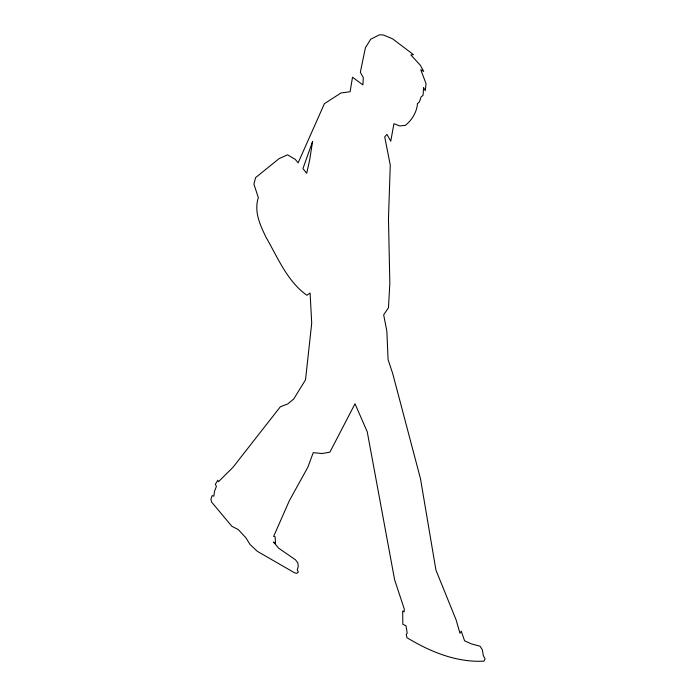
<?xml version="1.0" encoding="UTF-8"?>
<svg xmlns="http://www.w3.org/2000/svg" width="696" height="696" viewBox="0 0 696 696"><rect width="100%" height="100%" fill="white"/><g stroke="black" fill="none" stroke-linecap="round" stroke-linejoin="round"><path stroke-width="1.04" d="M417.461 103.617C416.913 111.917 411.893 120.373 405.255 125.384L399.73 125.915L393.901 123.731L390.76 141.192L386.95 134.415L384.723 136.868L390.265 165.1L388.472 218.788L389.838 283.22L388.481 307.754L383.661 314.818L386.863 331.165L388.081 359.58L392.648 373.361L420.48 478.683L435.922 570.05L456.132 619.953L459.978 633.308L461.23 631.115L464.58 640.79L471.192 643.817L480.066 646.227L482.345 649.82L483.328 655.641L485.077 658.842L483.998 661.139C456.524 662.679 430.041 651.656 406.986 637.719L406.212 634.343L407.186 633.203L406.02 625.808L402.845 624.277L402.671 610.94L404.132 611.914L404.28 609L394.632 579.838L367.253 431.842L355.012 403.784L329.904 452.148L321.996 453.54L313.226 452.644L307.893 467.155L289.319 500.737L273.641 536.416L275.111 536.703L275.52 543.193L273.545 542.027L278.583 548.135L295.504 559.819L297.792 562.812L298.245 566.422L297.253 569.807L298.323 572.095L296.722 573.373L294.434 572.738L257.381 551.354L250.021 544.463L245.923 537.817L238.223 529.534L231.855 526.289L211.593 502.077L210.923 499.171L212.167 495.604L213.872 496.152L214.49 491.42L216.412 486.373L215.342 484.338L217.77 480.266L218.535 481.684L232.934 467.364L280.34 406.786L287.787 403.924L293.686 399.052L305.527 379.807L311.712 323.153L310.094 293.025L306.832 295.252C287.091 281.106 277.895 257.729 266.081 237.406C260.087 224.869 253.822 211.758 258.32 197.612L253.91 184.136L255.571 177.645L279.044 158.662L287.518 154.825L295.287 159.384L298.14 162.847L324.406 103.687L340.988 92.968L350.097 91.733L352.515 77.213L362.921 84.895L363.295 77.517L360.31 72.341L365.435 47.676L370.724 39.202L379.529 34.8L383.4 35L392.561 38.802L413.441 54.627L410.884 54.932L420.393 65.311L423.681 71.41L420.749 69.713L426.03 83.607L425.326 90.654L423.568 87.47L423.098 95.195L420.984 97.092L419.488 101.807L417.461 103.617M312.574 141.506L309.668 159.95L306.719 173.234L302.925 168.641L312.574 141.506"/></g></svg>
